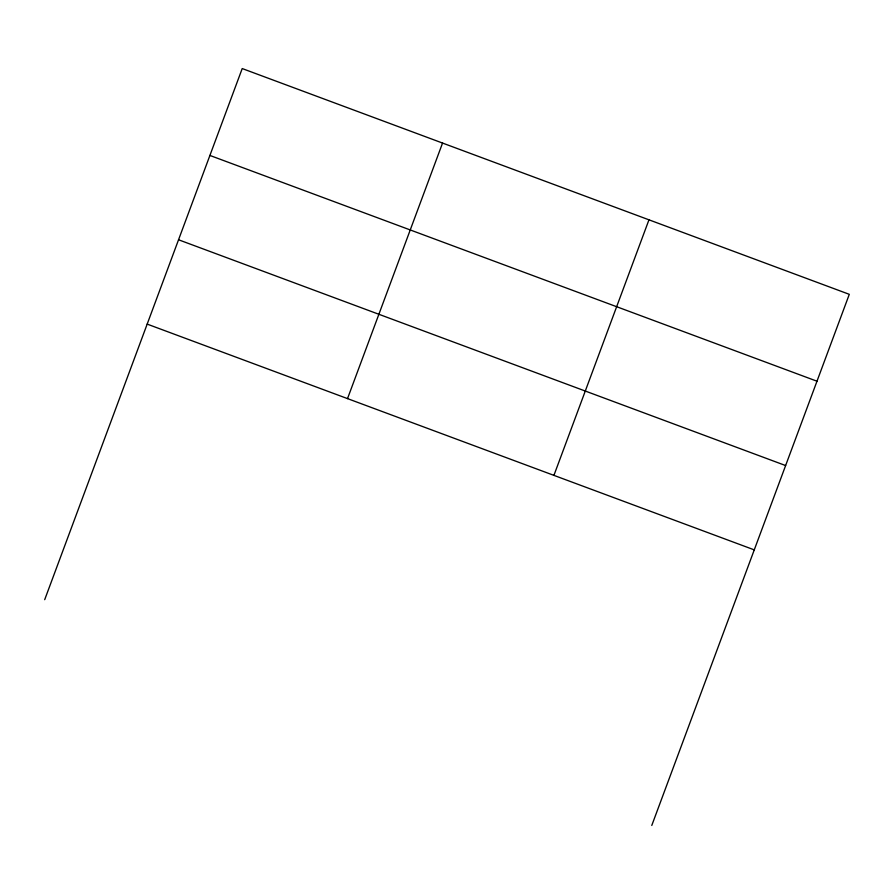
<?xml version="1.0" encoding="UTF-8"?>
<svg xmlns="http://www.w3.org/2000/svg" width="894" height="894" viewBox="0 0 894 894"><rect width="100%" height="100%" fill="white"/><g stroke="black" fill="none" stroke-linecap="round" stroke-linejoin="round"><path stroke-width="1.34" d="M44.7 599.673L242.218 68.559L849.3 294.327L651.782 825.441M347.52 398.612L442.552 143.062M553.922 475.373L648.966 219.823M209.9 155.444L816.993 381.213M178.543 239.771L785.625 465.55M147.186 324.109L754.268 549.877"/></g></svg>
